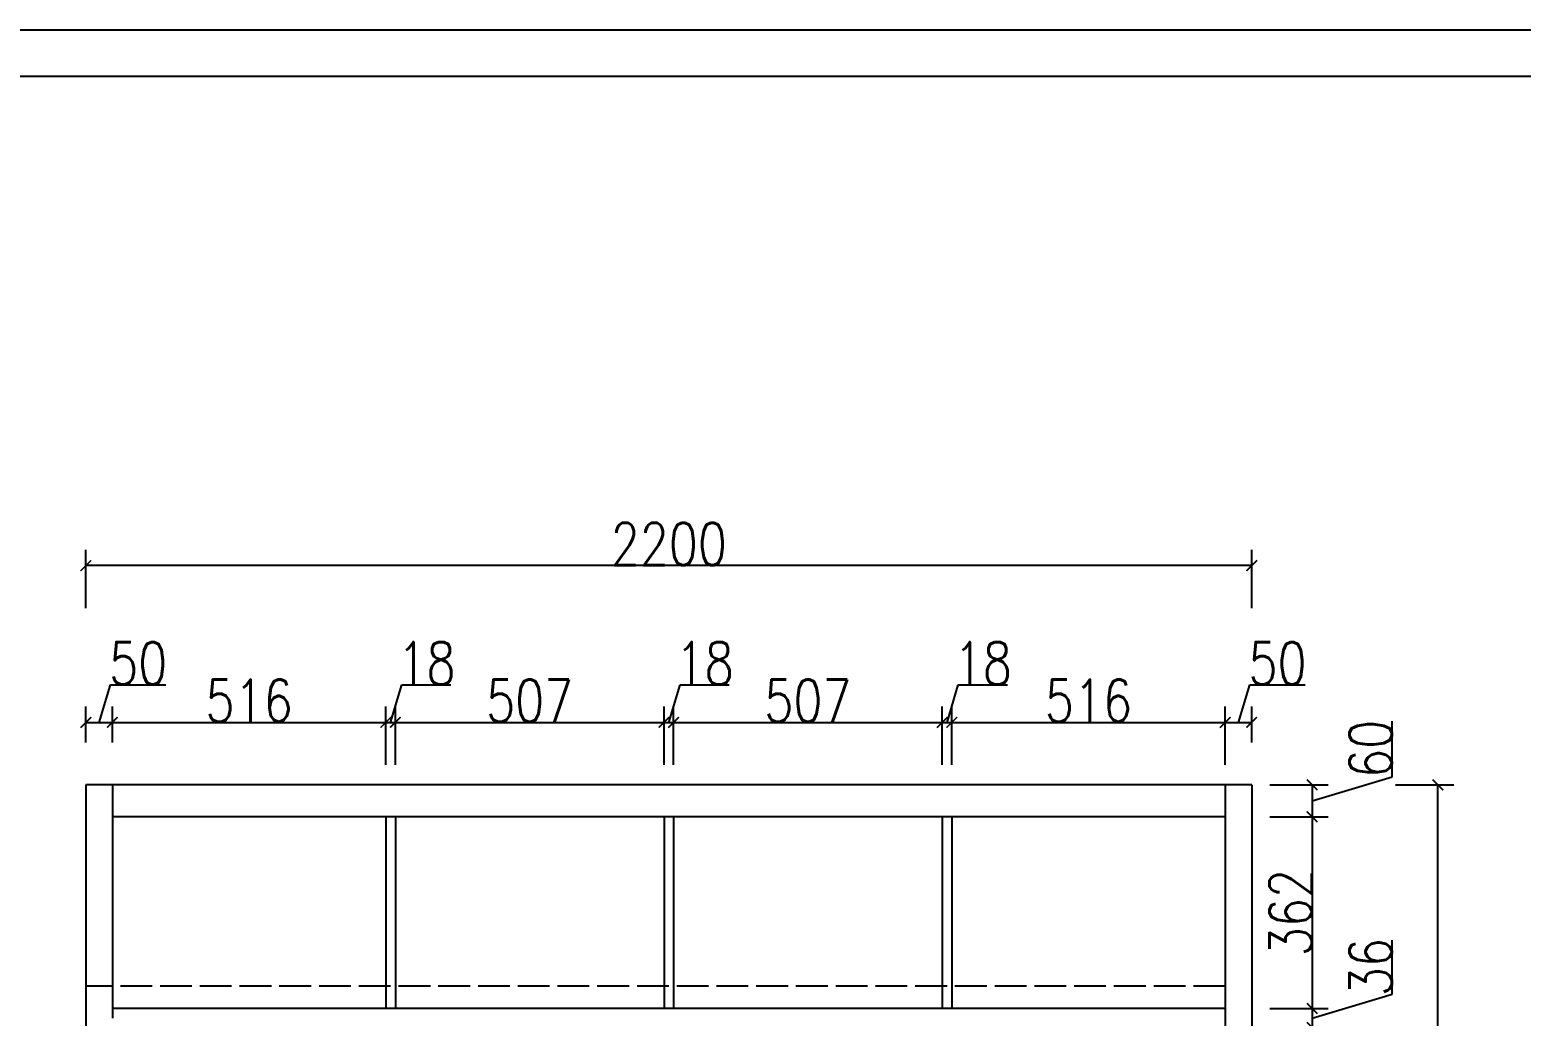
# Model space of a CAD drawing. Header units: millimetres. Extents: x 3255186 to 3429179, y -984851 to -941485.
# Drawn here: x 3304493 to 3307307, y -947476 to -945614 of the extents above; entities that cross this region are included whole.
import ezdxf

# ---------------------------------------------------------------- set-up
doc = ezdxf.new("R2010")
doc.units = ezdxf.units.MM
doc.header["$PDMODE"] = 35
doc.linetypes.add('ACAD_ISO02W100', pattern=[15, 12, -3])
doc.styles.add('DIM_FONT', font='SIMPLEX.shx', dxfattribs={"width": 0.8})
doc.dimstyles.new('ISO-25', dxfattribs={"dimtxt": 80, "dimasz": 20, "dimexe": 30, "dimexo": 80, "dimtad": 1, "dimdec": 0, "dimtxsty": 'DIM_FONT', "dimblk": 'ARCHTICK', "dimcen": 2.5, "dimadec": 0, "dimazin": 0, "dimtfac": 1, "dimtdec": 0, "dimtmove": 1, "dimatfit": 3, "dimfxl": 80, "dimfxlon": 1, "dimarcsym": 0})

# ---------------------------------------------------------------- blocks, each defined once
blk = doc.blocks.new('_ArchTick')
at = {"color": 0, "linetype": 'ByBlock', "const_width": 0.15}
blk.add_lwpolyline([(-0.5, -0.5), (0.5, 0.5)], dxfattribs=at)
blk = doc.blocks.new('*D172')
at = {"color": 0, "lineweight": -2, "ltscale": 5}
for p, q in [((3304623.6, -946921.3), (3304644.8, -946850.3)), ((3304644.8, -946850.3), (3304749.7, -946850.3)), ((3304598.6, -946959.3), (3304598.6, -946891.3)), ((3304648.6, -946959.3), (3304648.6, -946891.3)), ((3304598.6, -946921.3), (3304648.6, -946921.3))]:
    blk.add_line(p, q, dxfattribs=at)
at = {"layer": 'Defpoints', "color": 0, "ltscale": 5}
for p in [(3304648.6, -946921.3), (3304598.6, -947039.3), (3304648.6, -947039.3)]:
    blk.add_point(p, dxfattribs=at)
at = {"color": 0, "lineweight": -2, "ltscale": 5, "xscale": 20, "yscale": 20, "zscale": 20, "rotation": 180}
blk.add_blockref('_ArchTick', (3304598.6, -946921.3), dxfattribs=at)
at = {"color": 0, "lineweight": -2, "ltscale": 5, "xscale": 20, "yscale": 20, "zscale": 20}
blk.add_blockref('_ArchTick', (3304648.6, -946921.3), dxfattribs=at)
at = {"color": 0, "ltscale": 5, "insert": (3304697.3, -946809.7), "char_height": 80, "attachment_point": 5, "style": 'DIM_FONT'}
blk.add_mtext('50', dxfattribs=at)
blk = doc.blocks.new('*D173')
at = {"color": 0, "lineweight": -2, "ltscale": 5}
for p, q in [((3304648.6, -946959.3), (3304648.6, -946891.3)), ((3305164.6, -947001.3), (3305164.6, -946891.3)), ((3304648.6, -946921.3), (3305164.6, -946921.3))]:
    blk.add_line(p, q, dxfattribs=at)
at = {"layer": 'Defpoints', "color": 0, "ltscale": 5}
for p in [(3305164.6, -946921.3), (3304648.6, -947039.3), (3305164.6, -947099.3)]:
    blk.add_point(p, dxfattribs=at)
at = {"color": 0, "lineweight": -2, "ltscale": 5, "xscale": 20, "yscale": 20, "zscale": 20, "rotation": 180}
blk.add_blockref('_ArchTick', (3304648.6, -946921.3), dxfattribs=at)
at = {"color": 0, "lineweight": -2, "ltscale": 5, "xscale": 20, "yscale": 20, "zscale": 20}
blk.add_blockref('_ArchTick', (3305164.6, -946921.3), dxfattribs=at)
at = {"color": 0, "ltscale": 5, "insert": (3304906.6, -946880.6), "char_height": 80, "attachment_point": 5, "style": 'DIM_FONT'}
blk.add_mtext('516', dxfattribs=at)
blk = doc.blocks.new('*D174')
at = {"color": 0, "lineweight": -2, "ltscale": 5}
for p, q in [((3305173.6, -946921.3), (3305194.8, -946850.3)), ((3305194.8, -946850.3), (3305287.5, -946850.3)), ((3305164.6, -947001.3), (3305164.6, -946891.3)), ((3305182.6, -947001.3), (3305182.6, -946891.3)), ((3305164.6, -946921.3), (3305182.6, -946921.3))]:
    blk.add_line(p, q, dxfattribs=at)
at = {"layer": 'Defpoints', "color": 0, "ltscale": 5}
for p in [(3305182.6, -946921.3), (3305164.6, -947099.3), (3305182.6, -947099.3)]:
    blk.add_point(p, dxfattribs=at)
at = {"color": 0, "lineweight": -2, "ltscale": 5, "xscale": 20, "yscale": 20, "zscale": 20, "rotation": 180}
blk.add_blockref('_ArchTick', (3305164.6, -946921.3), dxfattribs=at)
at = {"color": 0, "lineweight": -2, "ltscale": 5, "xscale": 20, "yscale": 20, "zscale": 20}
blk.add_blockref('_ArchTick', (3305182.6, -946921.3), dxfattribs=at)
at = {"color": 0, "ltscale": 5, "insert": (3305241.2, -946809.7), "char_height": 80, "attachment_point": 5, "style": 'DIM_FONT'}
blk.add_mtext('18', dxfattribs=at)
blk = doc.blocks.new('*D175')
at = {"color": 0, "lineweight": -2, "ltscale": 5}
for p, q in [((3305182.6, -947001.3), (3305182.6, -946891.3)), ((3305689.6, -947001.3), (3305689.6, -946891.3)), ((3305182.6, -946921.3), (3305689.6, -946921.3))]:
    blk.add_line(p, q, dxfattribs=at)
at = {"layer": 'Defpoints', "color": 0, "ltscale": 5}
for p in [(3305689.6, -946921.3), (3305182.6, -947099.3), (3305689.6, -947099.3)]:
    blk.add_point(p, dxfattribs=at)
at = {"color": 0, "lineweight": -2, "ltscale": 5, "xscale": 20, "yscale": 20, "zscale": 20, "rotation": 180}
blk.add_blockref('_ArchTick', (3305182.6, -946921.3), dxfattribs=at)
at = {"color": 0, "lineweight": -2, "ltscale": 5, "xscale": 20, "yscale": 20, "zscale": 20}
blk.add_blockref('_ArchTick', (3305689.6, -946921.3), dxfattribs=at)
at = {"color": 0, "ltscale": 5, "insert": (3305436.1, -946880.6), "char_height": 80, "attachment_point": 5, "style": 'DIM_FONT'}
blk.add_mtext('507', dxfattribs=at)
blk = doc.blocks.new('*D176')
at = {"color": 0, "lineweight": -2, "ltscale": 5}
for p, q in [((3305698.6, -946921.3), (3305719.8, -946850.3)), ((3305719.8, -946850.3), (3305812.5, -946850.3)), ((3305689.6, -947001.3), (3305689.6, -946891.3)), ((3305707.6, -947001.3), (3305707.6, -946891.3)), ((3305689.6, -946921.3), (3305707.6, -946921.3))]:
    blk.add_line(p, q, dxfattribs=at)
at = {"layer": 'Defpoints', "color": 0, "ltscale": 5}
for p in [(3305707.6, -946921.3), (3305689.6, -947099.3), (3305707.6, -947099.3)]:
    blk.add_point(p, dxfattribs=at)
at = {"color": 0, "lineweight": -2, "ltscale": 5, "xscale": 20, "yscale": 20, "zscale": 20, "rotation": 180}
blk.add_blockref('_ArchTick', (3305689.6, -946921.3), dxfattribs=at)
at = {"color": 0, "lineweight": -2, "ltscale": 5, "xscale": 20, "yscale": 20, "zscale": 20}
blk.add_blockref('_ArchTick', (3305707.6, -946921.3), dxfattribs=at)
at = {"color": 0, "ltscale": 5, "insert": (3305766.2, -946809.7), "char_height": 80, "attachment_point": 5, "style": 'DIM_FONT'}
blk.add_mtext('18', dxfattribs=at)
blk = doc.blocks.new('*D177')
at = {"color": 0, "lineweight": -2, "ltscale": 5}
for p, q in [((3305707.6, -947001.3), (3305707.6, -946891.3)), ((3306214.6, -947001.3), (3306214.6, -946891.3)), ((3305707.6, -946921.3), (3306214.6, -946921.3))]:
    blk.add_line(p, q, dxfattribs=at)
at = {"layer": 'Defpoints', "color": 0, "ltscale": 5}
for p in [(3306214.6, -946921.3), (3305707.6, -947099.3), (3306214.6, -947099.3)]:
    blk.add_point(p, dxfattribs=at)
at = {"color": 0, "lineweight": -2, "ltscale": 5, "xscale": 20, "yscale": 20, "zscale": 20, "rotation": 180}
blk.add_blockref('_ArchTick', (3305707.6, -946921.3), dxfattribs=at)
at = {"color": 0, "lineweight": -2, "ltscale": 5, "xscale": 20, "yscale": 20, "zscale": 20}
blk.add_blockref('_ArchTick', (3306214.6, -946921.3), dxfattribs=at)
at = {"color": 0, "ltscale": 5, "insert": (3305961.1, -946880.6), "char_height": 80, "attachment_point": 5, "style": 'DIM_FONT'}
blk.add_mtext('507', dxfattribs=at)
blk = doc.blocks.new('*D178')
at = {"color": 0, "lineweight": -2, "ltscale": 5}
for p, q in [((3306223.6, -946921.3), (3306244.8, -946850.3)), ((3306244.8, -946850.3), (3306337.5, -946850.3)), ((3306214.6, -947001.3), (3306214.6, -946891.3)), ((3306232.6, -947001.3), (3306232.6, -946891.3)), ((3306214.6, -946921.3), (3306232.6, -946921.3))]:
    blk.add_line(p, q, dxfattribs=at)
at = {"layer": 'Defpoints', "color": 0, "ltscale": 5}
for p in [(3306232.6, -946921.3), (3306214.6, -947099.3), (3306232.6, -947099.3)]:
    blk.add_point(p, dxfattribs=at)
at = {"color": 0, "lineweight": -2, "ltscale": 5, "xscale": 20, "yscale": 20, "zscale": 20, "rotation": 180}
blk.add_blockref('_ArchTick', (3306214.6, -946921.3), dxfattribs=at)
at = {"color": 0, "lineweight": -2, "ltscale": 5, "xscale": 20, "yscale": 20, "zscale": 20}
blk.add_blockref('_ArchTick', (3306232.6, -946921.3), dxfattribs=at)
at = {"color": 0, "ltscale": 5, "insert": (3306291.2, -946809.7), "char_height": 80, "attachment_point": 5, "style": 'DIM_FONT'}
blk.add_mtext('18', dxfattribs=at)
blk = doc.blocks.new('*D179')
at = {"color": 0, "lineweight": -2, "ltscale": 5}
for p, q in [((3306232.6, -947001.3), (3306232.6, -946891.3)), ((3306748.6, -947001.3), (3306748.6, -946891.3)), ((3306232.6, -946921.3), (3306748.6, -946921.3))]:
    blk.add_line(p, q, dxfattribs=at)
at = {"layer": 'Defpoints', "color": 0, "ltscale": 5}
for p in [(3306748.6, -946921.3), (3306232.6, -947099.3), (3306748.6, -947099.3)]:
    blk.add_point(p, dxfattribs=at)
at = {"color": 0, "lineweight": -2, "ltscale": 5, "xscale": 20, "yscale": 20, "zscale": 20, "rotation": 180}
blk.add_blockref('_ArchTick', (3306232.6, -946921.3), dxfattribs=at)
at = {"color": 0, "lineweight": -2, "ltscale": 5, "xscale": 20, "yscale": 20, "zscale": 20}
blk.add_blockref('_ArchTick', (3306748.6, -946921.3), dxfattribs=at)
at = {"color": 0, "ltscale": 5, "insert": (3306490.6, -946880.6), "char_height": 80, "attachment_point": 5, "style": 'DIM_FONT'}
blk.add_mtext('516', dxfattribs=at)
blk = doc.blocks.new('*D180')
at = {"color": 0, "lineweight": -2, "ltscale": 5}
for p, q in [((3306773.6, -946921.3), (3306794.8, -946850.3)), ((3306794.8, -946850.3), (3306899.7, -946850.3)), ((3306748.6, -947001.3), (3306748.6, -946891.3)), ((3306798.6, -946959.3), (3306798.6, -946891.3)), ((3306748.6, -946921.3), (3306798.6, -946921.3))]:
    blk.add_line(p, q, dxfattribs=at)
at = {"layer": 'Defpoints', "color": 0, "ltscale": 5}
for p in [(3306798.6, -946921.3), (3306798.6, -947039.3), (3306748.6, -947099.3)]:
    blk.add_point(p, dxfattribs=at)
at = {"color": 0, "lineweight": -2, "ltscale": 5, "xscale": 20, "yscale": 20, "zscale": 20, "rotation": 180}
blk.add_blockref('_ArchTick', (3306748.6, -946921.3), dxfattribs=at)
at = {"color": 0, "lineweight": -2, "ltscale": 5, "xscale": 20, "yscale": 20, "zscale": 20}
blk.add_blockref('_ArchTick', (3306798.6, -946921.3), dxfattribs=at)
at = {"color": 0, "ltscale": 5, "insert": (3306847.3, -946809.7), "char_height": 80, "attachment_point": 5, "style": 'DIM_FONT'}
blk.add_mtext('50', dxfattribs=at)
blk = doc.blocks.new('*D181')
at = {"color": 0, "lineweight": -2, "ltscale": 5}
for p, q in [((3304598.6, -946705.5), (3304598.6, -946595.5)), ((3306798.6, -946705.5), (3306798.6, -946595.5)), ((3306798.6, -946625.5), (3304598.6, -946625.5))]:
    blk.add_line(p, q, dxfattribs=at)
at = {"layer": 'Defpoints', "color": 0, "ltscale": 5}
for p in [(3304598.6, -946625.5), (3304598.6, -947039.3), (3306798.6, -947039.3)]:
    blk.add_point(p, dxfattribs=at)
at = {"color": 0, "lineweight": -2, "ltscale": 5, "xscale": 20, "yscale": 20, "zscale": 20, "rotation": 180}
blk.add_blockref('_ArchTick', (3304598.6, -946625.5), dxfattribs=at)
at = {"color": 0, "lineweight": -2, "ltscale": 5, "xscale": 20, "yscale": 20, "zscale": 20}
blk.add_blockref('_ArchTick', (3306798.6, -946625.5), dxfattribs=at)
at = {"color": 0, "ltscale": 5, "insert": (3305698.6, -946584.8), "char_height": 80, "attachment_point": 5, "style": 'DIM_FONT'}
blk.add_mtext('2200', dxfattribs=at)
blk = doc.blocks.new('*D182')
at = {"color": 0, "lineweight": -2, "ltscale": 5}
for p, q in [((3307063.5, -947024), (3307063.5, -946919.1)), ((3306912.6, -947069.3), (3307063.5, -947024)), ((3306832.6, -947039.3), (3306942.6, -947039.3)), ((3306912.6, -947039.3), (3306912.6, -947099.3)), ((3306832.6, -947099.3), (3306942.6, -947099.3))]:
    blk.add_line(p, q, dxfattribs=at)
at = {"layer": 'Defpoints', "color": 0, "ltscale": 5}
for p in [(3306748.6, -947039.3), (3306748.6, -947099.3), (3306912.6, -947099.3)]:
    blk.add_point(p, dxfattribs=at)
at = {"color": 0, "lineweight": -2, "ltscale": 5, "xscale": 20, "yscale": 20, "zscale": 20}
for p, rotation in [((3306912.6, -947039.3), 90), ((3306912.6, -947099.3), 270)]:
    blk.add_blockref('_ArchTick', p, dxfattribs=dict(at, rotation=rotation))
at = {"color": 0, "ltscale": 5, "insert": (3307022.9, -946971.5), "char_height": 80, "attachment_point": 5, "rotation": 90, "style": 'DIM_FONT'}
blk.add_mtext('60', dxfattribs=at)
blk = doc.blocks.new('*D183')
at = {"color": 0, "lineweight": -2, "ltscale": 5}
for p, q in [((3306832.6, -947099.3), (3306942.6, -947099.3)), ((3306912.6, -947099.3), (3306912.6, -947461.3)), ((3306832.6, -947461.3), (3306942.6, -947461.3))]:
    blk.add_line(p, q, dxfattribs=at)
at = {"layer": 'Defpoints', "color": 0, "ltscale": 5}
for p in [(3306748.6, -947099.3), (3306748.6, -947461.3), (3306912.6, -947461.3)]:
    blk.add_point(p, dxfattribs=at)
at = {"color": 0, "lineweight": -2, "ltscale": 5, "xscale": 20, "yscale": 20, "zscale": 20}
for p, rotation in [((3306912.6, -947099.3), 90), ((3306912.6, -947461.3), 270)]:
    blk.add_blockref('_ArchTick', p, dxfattribs=dict(at, rotation=rotation))
at = {"color": 0, "ltscale": 5, "insert": (3306871.9, -947280.3), "char_height": 80, "attachment_point": 5, "rotation": 90, "style": 'DIM_FONT'}
blk.add_mtext('362', dxfattribs=at)
blk = doc.blocks.new('*D184')
at = {"color": 0, "lineweight": -2, "ltscale": 5}
for p, q in [((3307063.5, -947434), (3307063.5, -947332.2)), ((3306912.6, -947479.3), (3307063.5, -947434)), ((3306832.6, -947461.3), (3306942.6, -947461.3)), ((3306912.6, -947461.3), (3306912.6, -947497.3)), ((3306832.6, -947497.3), (3306942.6, -947497.3))]:
    blk.add_line(p, q, dxfattribs=at)
at = {"layer": 'Defpoints', "color": 0, "ltscale": 5}
for p in [(3306748.6, -947461.3), (3306748.6, -947497.3), (3306912.6, -947497.3)]:
    blk.add_point(p, dxfattribs=at)
at = {"color": 0, "lineweight": -2, "ltscale": 5, "xscale": 20, "yscale": 20, "zscale": 20}
for p, rotation in [((3306912.6, -947461.3), 90), ((3306912.6, -947497.3), 270)]:
    blk.add_blockref('_ArchTick', p, dxfattribs=dict(at, rotation=rotation))
at = {"color": 0, "ltscale": 5, "insert": (3307022.9, -947383.1), "char_height": 80, "attachment_point": 5, "rotation": 90, "style": 'DIM_FONT'}
blk.add_mtext('36', dxfattribs=at)
blk = doc.blocks.new('*D191')
at = {"color": 0, "lineweight": -2, "ltscale": 5}
for p, q in [((3307070, -947039.3), (3307180, -947039.3)), ((3307150, -949759.3), (3307150, -947039.3)), ((3307070, -949759.3), (3307180, -949759.3))]:
    blk.add_line(p, q, dxfattribs=at)
at = {"layer": 'Defpoints', "color": 0, "ltscale": 5}
for p in [(3306798.6, -947039.3), (3307150, -947039.3), (3306798.6, -949759.3)]:
    blk.add_point(p, dxfattribs=at)
at = {"color": 0, "lineweight": -2, "ltscale": 5, "xscale": 20, "yscale": 20, "zscale": 20}
for p, rotation in [((3307150, -947039.3), 90), ((3307150, -949759.3), 270)]:
    blk.add_blockref('_ArchTick', p, dxfattribs=dict(at, rotation=rotation))
at = {"color": 0, "ltscale": 5, "insert": (3307109.3, -948399.3), "char_height": 80, "attachment_point": 5, "rotation": 90, "style": 'DIM_FONT'}
blk.add_mtext('2720', dxfattribs=at)
blk = doc.blocks.new('*D409')
at = {"color": 0, "lineweight": -2, "ltscale": 5}
for p, q in [((3374459, -946810), (3374489, -946810)), ((3374459, -946810), (3374459, -947410)), ((3374379, -947410), (3374489, -947410))]:
    blk.add_line(p, q, dxfattribs=at)
at = {"layer": 'Defpoints', "color": 0, "ltscale": 5}
for p in [(3374429.6, -946810), (3292697, -947410), (3374459, -947410)]:
    blk.add_point(p, dxfattribs=at)
at = {"color": 0, "lineweight": -2, "ltscale": 5, "xscale": 20, "yscale": 20, "zscale": 20}
for p, rotation in [((3374459, -946810), 90), ((3374459, -947410), 270)]:
    blk.add_blockref('_ArchTick', p, dxfattribs=dict(at, rotation=rotation))
at = {"color": 0, "ltscale": 5, "insert": (3374418.4, -947110), "char_height": 80, "attachment_point": 5, "rotation": 90, "style": 'DIM_FONT'}
blk.add_mtext('600', dxfattribs=at)
blk = doc.blocks.new('M')
for p, q in [((7223.6, 32332.8), (18598.8, 32332.3)), ((7345.5, 32210.9), (18476.9, 32210.4))]:
    blk.add_line(p, q)

msp = doc.modelspace()

# ---------------------------------------------------------------- linework, layer by layer
at = {"ltscale": 5}
for p, q in [((3306798.6, -947039.3), (3304598.6, -947039.3)), ((3304598.6, -947039.3), (3304598.6, -949759.3)), ((3304648.6, -947039.3), (3304648.6, -947479.3)), ((3306748.6, -947039.3), (3306748.6, -949759.3)), ((3306798.6, -947039.3), (3306798.6, -949759.3)), ((3306748.6, -947099.3), (3304648.6, -947099.3)), ((3305164.6, -947099.3), (3305164.6, -947461.3)), ((3305182.6, -947099.3), (3305182.6, -947461.3)), ((3305689.6, -947099.3), (3305689.6, -947461.3)), ((3305707.6, -947099.3), (3305707.6, -947461.3)), ((3306214.6, -947099.3), (3306214.6, -947461.3)), ((3306232.6, -947099.3), (3306232.6, -947461.3)), ((3306748.6, -947461.3), (3304648.6, -947461.3))]:
    msp.add_line(p, q, dxfattribs=at)
at = {"color": 252, "linetype": 'ACAD_ISO02W100', "ltscale": 5}
msp.add_line((3306748.6, -947419.3), (3304598.6, -947419.3), dxfattribs=at)

# ---------------------------------------------------------------- block references
at = {"xscale": 0.7173527960549109, "yscale": 0.7173527962149819, "zscale": 0.71735279616}
msp.add_blockref('M', (3296476.2, -968808.3), dxfattribs=at)

# ---------------------------------------------------------------- dimensions: what is measured, and where the dimension line sits
at = {"ltscale": 5}
for base, p1, p2, picture, middle in [((3304598.6, -946625.5), (3306798.6, -947039.3), (3304598.6, -947039.3), '*D181', (3305698.6, -946584.8)), ((3304648.6, -946921.3), (3304598.6, -947039.3), (3304648.6, -947039.3), '*D172', (3304645.5, -946809.7)), ((3305182.6, -946921.3), (3305164.6, -947099.3), (3305182.6, -947099.3), '*D174', (3305195.5, -946809.7)), ((3305707.6, -946921.3), (3305689.6, -947099.3), (3305707.6, -947099.3), '*D176', (3305720.5, -946809.7)), ((3306232.6, -946921.3), (3306214.6, -947099.3), (3306232.6, -947099.3), '*D178', (3306245.5, -946809.7)), ((3306798.6, -946921.3), (3306748.6, -947099.3), (3306798.6, -947039.3), '*D180', (3306795.5, -946809.7)), ((3305164.6, -946921.3), (3304648.6, -947039.3), (3305164.6, -947099.3), '*D173', (3304906.6, -946880.6)), ((3305689.6, -946921.3), (3305182.6, -947099.3), (3305689.6, -947099.3), '*D175', (3305436.1, -946880.6)), ((3306214.6, -946921.3), (3305707.6, -947099.3), (3306214.6, -947099.3), '*D177', (3305961.1, -946880.6)), ((3306748.6, -946921.3), (3306232.6, -947099.3), (3306748.6, -947099.3), '*D179', (3306490.6, -946880.6))]:
    dim = msp.add_linear_dim(base=base, p1=p1, p2=p2, dimstyle='ISO-25', dxfattribs=at)
    dim.commit()
    dim.dimension.update_dxf_attribs({"geometry": picture, "text_midpoint": middle})
for base, p1, p2, picture, middle in [((3374459, -947410), (3374429.6, -946810), (3292697, -947410), '*D409', (3374418.4, -947110)), ((3306912.6, -947099.3), (3306748.6, -947039.3), (3306748.6, -947099.3), '*D182', (3307022.9, -947023.4)), ((3307150, -947039.3), (3306798.6, -949759.3), (3306798.6, -947039.3), '*D191', (3307109.3, -948399.3)), ((3306912.6, -947461.3), (3306748.6, -947099.3), (3306748.6, -947461.3), '*D183', (3306871.9, -947280.3)), ((3306912.6, -947497.3), (3306748.6, -947461.3), (3306748.6, -947497.3), '*D184', (3307022.9, -947433.4))]:
    dim = msp.add_linear_dim(base=base, p1=p1, p2=p2, angle=90, dimstyle='ISO-25', dxfattribs=at)
    dim.commit()
    dim.dimension.update_dxf_attribs({"geometry": picture, "text_midpoint": middle})

doc.saveas('drawing.dxf')
